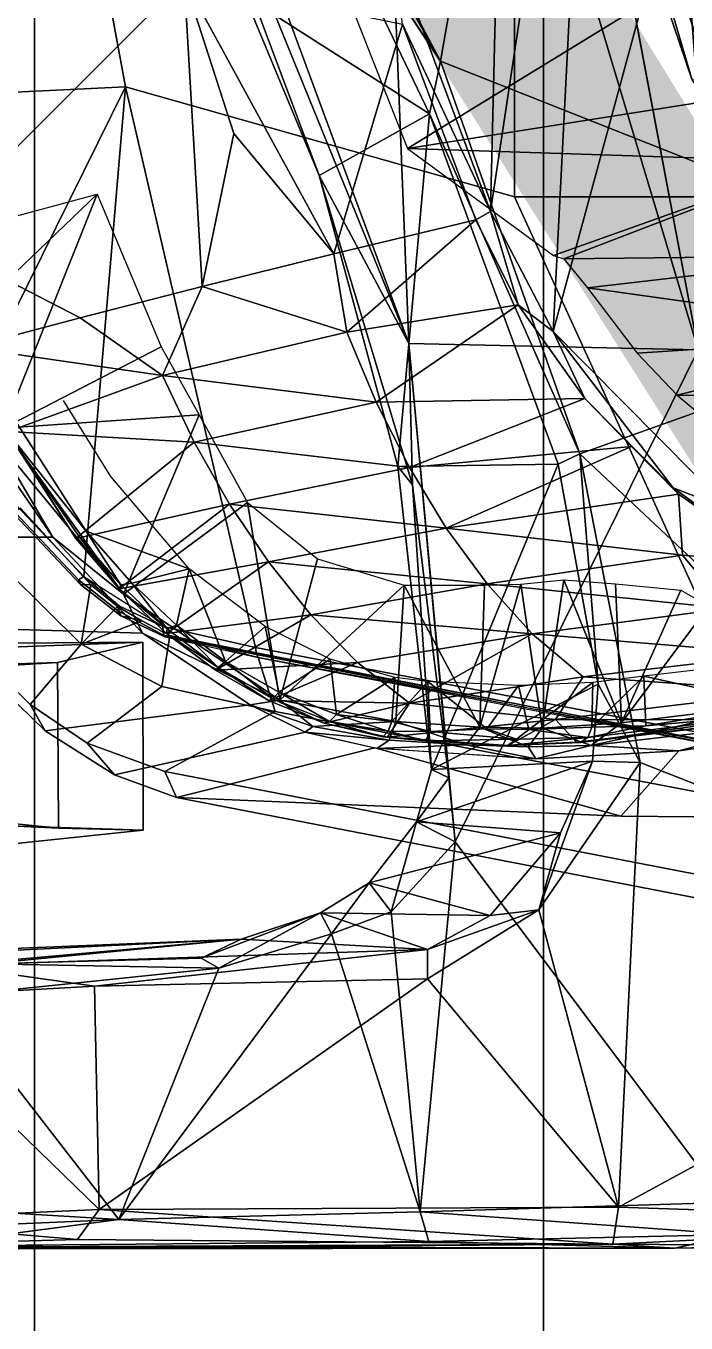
# Model space of a CAD drawing. Header units: inches. Extents: x -15.6 to 12, y -13.7 to 13.7.
# Drawn here: x -4.477 to -3.643, y -4.533 to -2.893 of the extents above; entities that cross this region are included whole.
import ezdxf

# ---------------------------------------------------------------- set-up
doc = ezdxf.new("R2010")
doc.units = ezdxf.units.IN
doc.header["$MEASUREMENT"] = 0
for name, color, linetype in [('SEAT-BASE', 5, 'Continuous'), ('SEAT-CHASSIS', 5, 'Continuous'), ('SEAT-FABRIC', 5, 'Continuous'), ('SEAT-FRAME', 5, 'Continuous'), ('SEAT-TYPE', 7, 'Continuous')]:
    doc.layers.add(name, color=color, linetype=linetype)
doc.styles.get("Standard").update_dxf_attribs({"font": 'arial.ttf'})

msp = doc.modelspace()

# ---------------------------------------------------------------- linework, layer by layer
at = {"layer": 'SEAT-BASE'}
for points in [[(-0.6744, -1.1905, 4.1832), (-4.0382, -11.6139, 3.1616), (-4.1668, -11.6385, 3.2423), (-0.719, -1.1512, 4.3018)], [(-0.9319, -1.4933, 5.6622), (-0.719, -1.1512, 4.3018), (-4.1668, -11.6385, 3.2423), (-3.3384, -9.5727, 3.9879)], [(-0.6744, -1.1905, 4.1832), (-0.5847, -1.2614, 4.119), (-3.9113, -11.6394, 3.1096), (-4.0382, -11.6139, 3.1616)], [(-0.4265, -1.3128, 4.119), (-3.7957, -11.6821, 3.0957), (-3.9113, -11.6394, 3.1096), (-0.5847, -1.2614, 4.119)], [(-0.2684, -1.3642, 4.119), (-3.6772, -11.7154, 3.1096), (-3.7957, -11.6821, 3.0957), (-0.4265, -1.3128, 4.119)], [(-0.2684, -1.3642, 4.119), (-0.1542, -1.3595, 4.1832), (-3.5595, -11.7694, 3.1616), (-3.6772, -11.7154, 3.1096)], [(-1.2495, -1.6518, 6.5161), (-4.324, -12.2313, 4.2077), (-4.3746, -12.7122, 4.1389), (-1.0437, -1.701, 6.6264)], [(-1.2495, -1.6518, 6.5161), (-1.3248, -1.7804, 6.4477), (-3.8678, -10.5115, 4.5256), (-4.324, -12.2313, 4.2077)], [(-0.8432, -1.8393, 6.6746), (-1.0437, -1.701, 6.6264), (-4.3746, -12.7122, 4.1389), (-4.2654, -12.7109, 4.1776)], [(-3.6648, -9.5971, 4.6557), (-1.3855, -1.7651, 6.3529), (-1.3697, -1.7747, 6.3972), (-3.6981, -9.7963, 4.6397)], [(-3.47, -8.8482, 4.7721), (-3.6648, -9.5971, 4.6557), (-1.3855, -1.7651, 6.3529), (-1.3883, -1.7602, 6.3093)], [(-1.3697, -1.7747, 6.3972), (-3.6981, -9.7963, 4.6397), (-3.8678, -10.5115, 4.5256), (-1.3248, -1.7804, 6.4477)], [(-0.7398, -1.9027, 6.6862), (-0.8432, -1.8393, 6.6746), (-4.2654, -12.7109, 4.1776), (-4.1487, -12.7665, 4.1833)], [(-4.1476, -12.7669, 4.1833), (-0.5199, -1.9742, 6.6862), (-0.7398, -1.9027, 6.6862), (-4.1487, -12.7665, 4.1833)], [(-4.1476, -12.7669, 4.1833), (-4.0205, -12.7905, 4.1776), (-0.399, -1.9836, 6.6746), (-0.5199, -1.9742, 6.6862)], [(-4.0205, -12.7905, 4.1776), (-3.9329, -12.8557, 4.1389), (-0.1555, -1.9896, 6.6264), (-0.399, -1.9836, 6.6746)], [(-0.1555, -1.9896, 6.6264), (-3.9329, -12.8557, 4.1389), (-3.6912, -12.4369, 4.2077), (0.04, -2.0708, 6.5161)], [(-3.6912, -12.4369, 4.2077), (-3.0494, -10.7774, 4.5256), (0.0253, -2.2191, 6.4477), (0.04, -2.0708, 6.5161)]]:
    msp.add_3dface(points, dxfattribs=at)
at = {"layer": 'SEAT-CHASSIS'}
for points in [[(-4.3868, -3.1058, 13.2174), (-4.3868, -3.1058, 13.2174), (-4.5638, -3.2753, 13.275), (-4.4886, -3.133, 13.2411)], [(-4.505, -3.4015, 13.2835), (-4.505, -3.4015, 13.2835), (-4.5638, -3.2753, 13.275), (-4.3868, -3.1058, 13.2174)], [(-4.3868, -3.1058, 13.2174), (-4.3868, -3.1058, 13.2174), (-4.3062, -3.2987, 13.23), (-4.505, -3.4015, 13.2835)], [(-4.3062, -3.2987, 13.23), (-4.3062, -3.2987, 13.23), (-4.2579, -3.3845, 13.2366), (-4.505, -3.4015, 13.2835)], [(-4.4428, -3.5392, 13.3057), (-4.6715, -3.5394, 13.7697), (-4.7675, -3.3589, 13.7502), (-4.5278, -3.4162, 13.3059)], [(-4.3537, -3.6113, 13.2921), (-4.3537, -3.6113, 13.2921), (-4.505, -3.4015, 13.2835), (-4.2579, -3.3845, 13.2366)], [(-4.2579, -3.3845, 13.2366), (-4.2579, -3.3845, 13.2366), (-4.1967, -3.4955, 13.2422), (-4.3537, -3.6113, 13.2921)], [(-4.505, -3.4015, 13.2835), (-4.505, -3.4015, 13.2835), (-4.3537, -3.6113, 13.2921), (-4.5178, -3.4119, 13.2917)], [(-4.5278, -3.4162, 13.3059), (-4.5278, -3.4162, 13.3059), (-4.5178, -3.4119, 13.2917), (-4.4428, -3.5392, 13.3057)], [(-4.4428, -3.5392, 13.3057), (-4.4428, -3.5392, 13.3057), (-4.5178, -3.4119, 13.2917), (-4.3537, -3.6113, 13.2921)], [(-4.4837, -3.5027, 13.9377), (-4.5436, -3.5399, 13.9738), (-4.4072, -3.6745, 14.0016), (-4.3947, -3.5994, 13.9614)], [(-4.3537, -3.6113, 13.2921), (-4.3537, -3.6113, 13.2921), (-4.1967, -3.4955, 13.2422), (-4.1559, -3.7454, 13.2563)], [(-4.1559, -3.7454, 13.2563), (-4.1559, -3.7454, 13.2563), (-4.1967, -3.4955, 13.2422), (-4.1083, -3.5666, 13.2268)], [(-4.4428, -3.5392, 13.3057), (-4.3297, -3.6606, 13.303), (-4.5876, -3.6531, 13.7873), (-4.6715, -3.5394, 13.7697)], [(-4.4716, -3.7507, 13.9307), (-4.4072, -3.6745, 14.0016), (-4.5436, -3.5399, 13.9738), (-4.5919, -3.6325, 13.9054)], [(-4.4428, -3.5392, 13.3057), (-4.4428, -3.5392, 13.3057), (-4.3537, -3.6113, 13.2921), (-4.3297, -3.6606, 13.303)], [(-4.1559, -3.7454, 13.2563), (-4.1559, -3.7454, 13.2563), (-4.1083, -3.5666, 13.2268), (-3.999, -3.5998, 13.18)], [(-4.3947, -3.5994, 13.9614), (-4.3947, -3.5994, 13.9614), (-4.4072, -3.6745, 14.0016), (-4.3614, -3.6269, 13.973)], [(-4.1559, -3.7454, 13.2563), (-4.1559, -3.7454, 13.2563), (-3.999, -3.5998, 13.18), (-4.0095, -3.7725, 13.1889)], [(-3.999, -3.5998, 13.18), (-3.999, -3.5998, 13.18), (-3.903, -3.7796, 13.1147), (-4.0095, -3.7725, 13.1889)], [(-3.999, -3.5998, 13.18), (-3.999, -3.5998, 13.18), (-3.8971, -3.5999, 13.1093), (-3.903, -3.7796, 13.1147)], [(-3.903, -3.7796, 13.1147), (-3.903, -3.7796, 13.1147), (-3.8513, -3.5988, 13.0613), (-3.8244, -3.7807, 13.0397)], [(-3.8971, -3.5999, 13.1093), (-3.8971, -3.5999, 13.1093), (-3.8513, -3.5988, 13.0613), (-3.903, -3.7796, 13.1147)], [(-3.8244, -3.7807, 13.0397), (-3.8244, -3.7807, 13.0397), (-3.8513, -3.5988, 13.0613), (-3.7969, -3.5931, 13.0067)], [(-3.8244, -3.7807, 13.0397), (-3.8244, -3.7807, 13.0397), (-3.7969, -3.5931, 13.0067), (-3.7241, -3.774, 12.9019)], [(-3.7318, -3.5984, 12.9115), (-3.7318, -3.5984, 12.9115), (-3.7241, -3.774, 12.9019), (-3.7969, -3.5931, 13.0067)], [(-3.649, -3.6063, 12.7715), (-3.649, -3.6063, 12.7715), (-3.7241, -3.774, 12.9019), (-3.7318, -3.5984, 12.9115)], [(-3.6136, -3.6265, 12.7142), (-3.6136, -3.6265, 12.7142), (-3.7241, -3.774, 12.9019), (-3.649, -3.6063, 12.7715)], [(-4.3537, -3.6113, 13.2921), (-4.3537, -3.6113, 13.2921), (-4.1559, -3.7454, 13.2563), (-4.3297, -3.6606, 13.303)], [(-4.4525, -3.7843, 13.8168), (-4.4716, -3.7507, 13.9307), (-4.5919, -3.6325, 13.9054), (-4.5876, -3.6531, 13.7873)], [(-4.4072, -3.6745, 14.0016), (-4.4072, -3.6745, 14.0016), (-4.3304, -3.6451, 13.9778), (-4.3614, -3.6269, 13.973)], [(-3.6238, -3.7618, 12.7389), (-3.6238, -3.7618, 12.7389), (-3.7241, -3.774, 12.9019), (-3.6136, -3.6265, 12.7142)], [(-4.1934, -3.7514, 13.2775), (-4.4525, -3.7843, 13.8168), (-4.5876, -3.6531, 13.7873), (-4.3297, -3.6606, 13.303)], [(-4.3304, -3.6451, 13.9778), (-4.4072, -3.6745, 14.0016), (-4.305, -3.7283, 14.0231), (-4.2949, -3.6635, 13.9882)], [(-4.1559, -3.7454, 13.2563), (-4.1559, -3.7454, 13.2563), (-4.1934, -3.7514, 13.2775), (-4.3297, -3.6606, 13.303)], [(-4.305, -3.7283, 14.0231), (-4.162, -3.7599, 14.0537), (-4.1833, -3.6913, 14.0311), (-4.2949, -3.6635, 13.9882)], [(-4.4716, -3.7507, 13.9307), (-4.3994, -3.7998, 13.9459), (-4.305, -3.7283, 14.0231), (-4.4072, -3.6745, 14.0016)], [(-4.162, -3.7599, 14.0537), (-3.5237, -3.8815, 14.1778), (-3.5177, -3.8161, 14.1467), (-4.1833, -3.6913, 14.0311)], [(-4.3012, -3.8355, 13.9712), (-4.162, -3.7599, 14.0537), (-4.305, -3.7283, 14.0231), (-4.3994, -3.7998, 13.9459)], [(-4.4525, -3.7843, 13.8168), (-4.3648, -3.8396, 13.8377), (-4.3994, -3.7998, 13.9459), (-4.4716, -3.7507, 13.9307)], [(-4.1934, -3.7514, 13.2775), (-4.1238, -3.786, 13.2692), (-4.3648, -3.8396, 13.8377), (-4.4525, -3.7843, 13.8168)], [(-4.1559, -3.7454, 13.2563), (-4.1559, -3.7454, 13.2563), (-4.1141, -3.7787, 13.2488), (-4.1934, -3.7514, 13.2775)], [(-4.1141, -3.7787, 13.2488), (-4.1141, -3.7787, 13.2488), (-4.1238, -3.786, 13.2692), (-4.1934, -3.7514, 13.2775)], [(-4.0095, -3.7725, 13.1889), (-4.0095, -3.7725, 13.1889), (-4.1141, -3.7787, 13.2488), (-4.1559, -3.7454, 13.2563)], [(-3.5207, -3.775, 12.5878), (-3.5207, -3.775, 12.5878), (-3.7624, -3.8027, 12.9772), (-3.5236, -3.7496, 12.5758)], [(-3.5236, -3.7496, 12.5758), (-3.5236, -3.7496, 12.5758), (-3.7624, -3.8027, 12.9772), (-3.7241, -3.774, 12.9019)], [(-4.162, -3.7599, 14.0537), (-4.3012, -3.8355, 13.9712), (-3.5173, -3.9872, 14.1256), (-3.5237, -3.8815, 14.1778)], [(-4.036, -3.8058, 13.2364), (-4.2866, -3.8685, 13.8599), (-4.3648, -3.8396, 13.8377), (-4.1238, -3.786, 13.2692)], [(-4.0178, -3.7958, 13.2037), (-4.0178, -3.7958, 13.2037), (-4.1238, -3.786, 13.2692), (-4.1141, -3.7787, 13.2488)], [(-4.0178, -3.7958, 13.2037), (-4.0178, -3.7958, 13.2037), (-4.0334, -3.8064, 13.2355), (-4.1238, -3.786, 13.2692)], [(-4.0095, -3.7725, 13.1889), (-4.0095, -3.7725, 13.1889), (-4.0178, -3.7958, 13.2037), (-4.1141, -3.7787, 13.2488)], [(-4.0178, -3.7958, 13.2037), (-4.0178, -3.7958, 13.2037), (-4.0095, -3.7725, 13.1889), (-3.9205, -3.802, 13.1388)], [(-3.903, -3.7796, 13.1147), (-3.903, -3.7796, 13.1147), (-3.9205, -3.802, 13.1388), (-4.0095, -3.7725, 13.1889)], [(-3.8423, -3.8043, 13.0699), (-3.8423, -3.8043, 13.0699), (-3.9205, -3.802, 13.1388), (-3.903, -3.7796, 13.1147)], [(-3.8423, -3.8043, 13.0699), (-3.8423, -3.8043, 13.0699), (-3.903, -3.7796, 13.1147), (-3.8244, -3.7807, 13.0397)], [(-3.8423, -3.8043, 13.0699), (-3.8423, -3.8043, 13.0699), (-3.8244, -3.7807, 13.0397), (-3.7624, -3.8027, 12.9772)], [(-3.7241, -3.774, 12.9019), (-3.7241, -3.774, 12.9019), (-3.7624, -3.8027, 12.9772), (-3.8244, -3.7807, 13.0397)], [(-3.7624, -3.8027, 12.9772), (-3.7624, -3.8027, 12.9772), (-3.5207, -3.775, 12.5878), (-3.6517, -3.8094, 12.851)], [(-3.6517, -3.8094, 12.851), (-3.4872, -3.7863, 12.575), (-3.1179, -3.8973, 12.8678), (-3.7251, -3.8919, 13.4034)], [(-3.6517, -3.8094, 12.851), (-3.6517, -3.8094, 12.851), (-3.5207, -3.775, 12.5878), (-3.4872, -3.7863, 12.575)], [(-4.2866, -3.8685, 13.8599), (-4.3012, -3.8355, 13.9712), (-4.3994, -3.7998, 13.9459), (-4.3648, -3.8396, 13.8377)], [(-4.0334, -3.8064, 13.2355), (-4.0334, -3.8064, 13.2355), (-4.0178, -3.7958, 13.2037), (-3.9205, -3.802, 13.1388)], [(-3.8323, -3.8196, 13.0941), (-3.8323, -3.8196, 13.0941), (-4.0334, -3.8064, 13.2355), (-3.9205, -3.802, 13.1388)], [(-3.8423, -3.8043, 13.0699), (-3.8423, -3.8043, 13.0699), (-3.8323, -3.8196, 13.0941), (-3.9205, -3.802, 13.1388)], [(-3.7624, -3.8027, 12.9772), (-3.7624, -3.8027, 12.9772), (-3.8323, -3.8196, 13.0941), (-3.8423, -3.8043, 13.0699)], [(-3.7624, -3.8027, 12.9772), (-3.7624, -3.8027, 12.9772), (-3.6517, -3.8094, 12.851), (-3.8323, -3.8196, 13.0941)], [(-3.7251, -3.8919, 13.4034), (-4.2866, -3.8685, 13.8599), (-4.036, -3.8058, 13.2364), (-3.7251, -3.8919, 13.4034)], [(-3.8323, -3.8196, 13.0941), (-3.6517, -3.8094, 12.851), (-3.7251, -3.8919, 13.4034), (-4.036, -3.8058, 13.2364)], [(-4.2866, -3.8685, 13.8599), (-3.4864, -4.023, 14.017), (-3.5173, -3.9872, 14.1256), (-4.3012, -3.8355, 13.9712)], [(-3.1179, -3.8973, 12.8678), (-3.4864, -4.023, 14.017), (-4.2866, -3.8685, 13.8599), (-3.7251, -3.8919, 13.4034)]]:
    msp.add_3dface(points, dxfattribs=at)
at = {"layer": 'SEAT-FABRIC'}
for points in [[(-3.8227, -8.3532, 18.4832), (-3.0372, -8.7005, 18.602), (-3.0372, 8.7005, 18.602), (-3.8227, 8.3532, 18.4832)], [(-3.8227, -8.3532, 18.4832), (-3.8227, 8.3532, 18.4832), (-4.4663, 7.8949, 18.3444), (-4.4663, -7.8949, 18.3444)], [(-4.9682, -7.359, 18.1991), (-4.4663, -7.8949, 18.3444), (-4.4663, 7.8949, 18.3444), (-4.9682, 7.359, 18.1991)]]:
    msp.add_3dface(points, dxfattribs=at)
at = {"layer": 'SEAT-FRAME'}
for points in [[(-3.2103, -3.2319, 15.3376), (-3.7097, -1.5495, 15.3195), (-3.57, -1.4591, 15.3928)], [(-3.9531, -2.9376, 15.1901), (-4.5647, -1.7821, 15.1273), (-3.7097, -1.5495, 15.3195)], [(-3.9531, -2.9376, 15.1901), (-3.7097, -1.5495, 15.3195), (-3.2103, -3.2319, 15.3376)], [(-3.8555, -1.7172, 12.0837), (-3.8895, -3.1276, 12.0939), (-4.0128, -2.7962, 12.1312)], [(-3.8555, -1.7172, 12.0837), (-3.7582, -2.2552, 12.0569), (-3.8895, -3.1276, 12.0939)], [(-4.6306, -1.7341, 15.1609), (-4.5647, -1.7821, 15.1273), (-3.9531, -2.9376, 15.1901)], [(-3.9531, -2.9376, 15.1901), (-4.1198, -2.6853, 15.2106), (-4.6306, -1.7341, 15.1609)], [(-3.9153, -1.7749, 16.2499), (-4.0484, -1.8957, 16.2873), (-3.627, -3.3024, 16.3436)], [(-3.5039, -1.8597, 16.0549), (-3.6985, -1.9327, 16.1985), (-3.1749, -3.1109, 16.1721)], [(-4.3511, -2.3253, 16.3387), (-3.9931, -3.2946, 16.3526), (-4.0484, -1.8957, 16.2873)], [(-3.627, -3.3024, 16.3436), (-4.0484, -1.8957, 16.2873), (-3.9931, -3.2946, 16.3526)], [(-3.6985, -1.9327, 16.1985), (-3.4164, -3.2893, 16.3102), (-3.257, -3.2488, 16.2494)], [(-3.6985, -1.9327, 16.1985), (-3.257, -3.2488, 16.2494), (-3.1749, -3.1109, 16.1721)], [(-4.3511, -2.9702, 14.048), (-3.8592, -3.109, 14.1496), (-3.8597, -2.073, 14.1875), (-4.4823, -2.2622, 14.0427)], [(-3.0752, -3.109, 14.2986), (-3.0758, -2.073, 14.338), (-3.8597, -2.073, 14.1875), (-3.8592, -3.109, 14.1496)], [(-4.8225, -2.7099, 13.9347), (-4.7349, -2.9886, 13.9491), (-4.3511, -2.9702, 14.048), (-4.4823, -2.2622, 14.0427)], [(-3.7582, -2.2552, 12.0569), (-3.8103, -3.2795, 12.0704), (-3.8895, -3.1276, 12.0939)], [(-3.6502, -2.6892, 12.0246), (-3.8103, -3.2795, 12.0704), (-3.7582, -2.2552, 12.0569)], [(-4.1062, -3.0822, 16.3151), (-3.9931, -3.2946, 16.3526), (-4.4121, -2.2643, 16.3132)], [(-4.3511, -2.3253, 16.3387), (-4.4121, -2.2643, 16.3132), (-3.9931, -3.2946, 16.3526)], [(-4.1062, -3.0822, 16.3151), (-4.4121, -2.2643, 16.3132), (-4.2005, -2.8546, 16.3108)], [(-3.7835, -2.4557, 12.5866), (-3.6078, -2.9254, 12.5669), (-3.7784, -2.3267, 12.6127)], [(-3.7784, -2.3267, 12.6127), (-3.6078, -2.9254, 12.5669), (-3.5306, -3.0564, 12.5479)], [(-3.7835, -2.4557, 12.5866), (-3.6348, -2.9614, 12.5079), (-3.585, -3.0371, 12.5326)], [(-3.6348, -2.9614, 12.5079), (-3.7835, -2.4557, 12.5866), (-3.7366, -2.6607, 12.5283)], [(-3.7835, -2.4557, 12.5866), (-3.585, -3.0371, 12.5326), (-3.6078, -2.9254, 12.5669)], [(-3.4879, -2.5244, 11.9854), (-3.3566, -2.923, 11.9581), (-3.7366, -2.6607, 12.5283)], [(-3.6348, -2.9614, 12.5079), (-3.7366, -2.6607, 12.5283), (-3.3566, -2.923, 11.9581)], [(-4.5699, -2.6734, 12.8733), (-4.2768, -2.8345, 12.4913), (-4.604, -3.1614, 13.2246), (-4.683, -2.9327, 13.2131)], [(-4.1198, -2.6853, 15.2106), (-3.9668, -3.0042, 15.2281), (-4.2005, -2.8546, 16.3108)], [(-3.9531, -2.9376, 15.1901), (-3.9668, -3.0042, 15.2281), (-4.1198, -2.6853, 15.2106)], [(-3.6502, -2.6892, 12.0246), (-3.587, -3.5049, 12.0069), (-3.8103, -3.2795, 12.0704)], [(-3.6502, -2.6892, 12.0246), (-3.5158, -3.0446, 11.9873), (-3.587, -3.5049, 12.0069)], [(-3.6382, -2.6901, 12.0248), (-3.6382, -2.6901, 12.0248), (-3.5158, -3.0446, 11.9873), (-3.6502, -2.6892, 12.0246)], [(-4.0925, -2.7994, 12.9504), (-4.0925, -2.7994, 12.9504), (-3.9947, -3.048, 12.9319), (-3.5859, -2.7973, 12.0337)], [(-3.8895, -3.1276, 12.0939), (-3.8895, -3.1276, 12.0939), (-4.0011, -2.8908, 12.1359), (-4.0131, -2.7951, 12.1313)], [(-3.9947, -3.048, 12.9319), (-3.9947, -3.048, 12.9319), (-3.5188, -2.9728, 12.0146), (-3.5859, -2.7973, 12.0337)], [(-4.604, -3.1614, 13.2246), (-4.2768, -2.8345, 12.4913), (-4.2543, -3.2225, 12.6572), (-4.4084, -3.2619, 12.9418)], [(-4.0011, -2.8908, 12.1359), (-4.0011, -2.8908, 12.1359), (-4.0878, -3.181, 12.3792), (-4.2768, -2.8345, 12.4913)], [(-4.2141, -3.0289, 12.4872), (-4.2141, -3.0289, 12.4872), (-4.2543, -3.2225, 12.6572), (-4.2768, -2.8345, 12.4913)], [(-4.2768, -2.8345, 12.4913), (-4.2768, -2.8345, 12.4913), (-4.0878, -3.181, 12.3792), (-4.2141, -3.0289, 12.4872)], [(-3.9668, -3.0042, 15.2281), (-4.1062, -3.0822, 16.3151), (-4.2005, -2.8546, 16.3108)], [(-4.0878, -3.181, 12.3792), (-4.0878, -3.181, 12.3792), (-4.0011, -2.8908, 12.1359), (-3.9084, -3.1382, 12.1086)], [(-4.0011, -2.8908, 12.1359), (-4.0011, -2.8908, 12.1359), (-3.8895, -3.1276, 12.0939), (-3.9084, -3.1382, 12.1086)], [(-3.9668, -3.0042, 15.2281), (-3.9531, -2.9376, 15.1901), (-3.7766, -3.4341, 15.2101)], [(-3.9531, -2.9376, 15.1901), (-3.2103, -3.2319, 15.3376), (-3.7766, -3.4341, 15.2101)], [(-4.6196, -3.2844, 13.9673), (-4.5616, -3.3956, 13.9771), (-4.3511, -2.9702, 14.048), (-4.7349, -2.9886, 13.9491)], [(-4.5616, -3.3956, 13.9771), (-4.4904, -3.4975, 13.9899), (-4.4039, -3.5891, 14.0064), (-4.3511, -2.9702, 14.048)], [(-4.4039, -3.5891, 14.0064), (-4.304, -3.6524, 14.0266), (-4.1867, -3.6787, 14.0518), (-4.3511, -2.9702, 14.048)], [(-3.5424, -3.8021, 14.178), (-3.8592, -3.109, 14.1496), (-4.3511, -2.9702, 14.048), (-4.1867, -3.6787, 14.0518)], [(-3.5188, -2.9728, 12.0146), (-3.5188, -2.9728, 12.0146), (-3.9947, -3.048, 12.9319), (-3.4778, -3.0649, 12.0035)], [(-4.1062, -3.0822, 16.3151), (-3.9668, -3.0042, 15.2281), (-4.007, -3.4499, 16.3069)], [(-3.9668, -3.0042, 15.2281), (-3.8043, -3.447, 15.235), (-4.007, -3.4499, 16.3069)], [(-3.7766, -3.4341, 15.2101), (-3.8043, -3.447, 15.235), (-3.9668, -3.0042, 15.2281)], [(-4.0878, -3.181, 12.3792), (-4.0878, -3.181, 12.3792), (-4.2543, -3.2225, 12.6572), (-4.2141, -3.0289, 12.4872)], [(-3.9947, -3.048, 12.9319), (-3.9947, -3.048, 12.9319), (-3.8101, -3.1831, 12.715), (-3.4778, -3.0649, 12.0035)], [(-3.8101, -3.1831, 12.715), (-3.8101, -3.1831, 12.715), (-3.7969, -3.1873, 12.6944), (-3.4778, -3.0649, 12.0035)], [(-3.7969, -3.1873, 12.6944), (-3.7969, -3.1873, 12.6944), (-3.4145, -3.1831, 11.9859), (-3.4778, -3.0649, 12.0035)], [(-3.9931, -3.2946, 16.3526), (-4.1062, -3.0822, 16.3151), (-3.9884, -3.4732, 16.3348)], [(-4.1062, -3.0822, 16.3151), (-4.007, -3.4499, 16.3069), (-3.9884, -3.4732, 16.3348)], [(-3.5424, -3.8021, 14.178), (-2.8748, -3.8995, 14.2913), (-3.0752, -3.109, 14.2986), (-3.8592, -3.109, 14.1496)], [(-3.8895, -3.1276, 12.0939), (-3.8895, -3.1276, 12.0939), (-3.8547, -3.2456, 12.0936), (-3.9084, -3.1382, 12.1086)], [(-3.8547, -3.2456, 12.0936), (-3.8547, -3.2456, 12.0936), (-3.8895, -3.1276, 12.0939), (-3.8103, -3.2795, 12.0704)], [(-3.9084, -3.1382, 12.1086), (-3.9084, -3.1382, 12.1086), (-4.0713, -3.2802, 12.4171), (-4.0878, -3.181, 12.3792)], [(-3.8547, -3.2456, 12.0936), (-3.8547, -3.2456, 12.0936), (-4.0713, -3.2802, 12.4171), (-3.9084, -3.1382, 12.1086)], [(-4.604, -3.1614, 13.2246), (-4.604, -3.1614, 13.2246), (-4.4084, -3.2619, 12.9418), (-4.55, -3.2994, 13.2326)], [(-4.0713, -3.2802, 12.4171), (-4.0713, -3.2802, 12.4171), (-4.2543, -3.2225, 12.6572), (-4.0878, -3.181, 12.3792)], [(-3.7969, -3.1873, 12.6944), (-3.7969, -3.1873, 12.6944), (-3.7671, -3.2243, 12.6774), (-3.4145, -3.1831, 11.9859)], [(-3.4145, -3.1831, 11.9859), (-3.4145, -3.1831, 11.9859), (-3.7671, -3.2243, 12.6774), (-3.3459, -3.283, 11.9666)], [(-4.3044, -3.3349, 12.8237), (-4.3044, -3.3349, 12.8237), (-4.4084, -3.2619, 12.9418), (-4.2543, -3.2225, 12.6572)], [(-4.3044, -3.3349, 12.8237), (-4.3044, -3.3349, 12.8237), (-4.2543, -3.2225, 12.6572), (-4.0713, -3.2802, 12.4171)], [(-3.7044, -3.3067, 12.6714), (-3.7044, -3.3067, 12.6714), (-3.3459, -3.283, 11.9666), (-3.7671, -3.2243, 12.6774)], [(-4.0713, -3.2802, 12.4171), (-4.0713, -3.2802, 12.4171), (-3.8547, -3.2456, 12.0936), (-4.0343, -3.3688, 12.435)], [(-3.7706, -3.3641, 12.0705), (-3.7706, -3.3641, 12.0705), (-4.0343, -3.3688, 12.435), (-3.8547, -3.2456, 12.0936)], [(-3.8103, -3.2795, 12.0704), (-3.8103, -3.2795, 12.0704), (-3.7706, -3.3641, 12.0705), (-3.8547, -3.2456, 12.0936)], [(-3.7766, -3.4341, 15.2101), (-3.2103, -3.2319, 15.3376), (-3.1161, -4.054, 15.3357)], [(-4.4084, -3.2619, 12.9418), (-4.4084, -3.2619, 12.9418), (-4.3044, -3.3349, 12.8237), (-4.55, -3.2994, 13.2326)], [(-3.587, -3.5049, 12.0069), (-3.587, -3.5049, 12.0069), (-3.6586, -3.4771, 12.0358), (-3.8103, -3.2795, 12.0704)], [(-3.7706, -3.3641, 12.0705), (-3.7706, -3.3641, 12.0705), (-3.8103, -3.2795, 12.0704), (-3.6586, -3.4771, 12.0358)], [(-4.3044, -3.3349, 12.8237), (-4.3044, -3.3349, 12.8237), (-4.0713, -3.2802, 12.4171), (-4.0343, -3.3688, 12.435)], [(-3.627, -3.3024, 16.3436), (-3.9931, -3.2946, 16.3526), (-3.9345, -3.9246, 16.3583)], [(-3.9884, -3.4732, 16.3348), (-3.9424, -3.8435, 16.3477), (-3.9931, -3.2946, 16.3526)], [(-3.9424, -3.8435, 16.3477), (-3.9345, -3.9246, 16.3583), (-3.9931, -3.2946, 16.3526)], [(-3.3459, -3.283, 11.9666), (-3.3459, -3.283, 11.9666), (-3.7044, -3.3067, 12.6714), (-3.6537, -3.3597, 12.6678)], [(-3.6537, -3.3597, 12.6678), (-3.6537, -3.3597, 12.6678), (-3.2726, -3.3638, 11.9454), (-3.3459, -3.283, 11.9666)], [(-4.4996, -3.4059, 13.2403), (-4.4996, -3.4059, 13.2403), (-4.55, -3.2994, 13.2326), (-4.3044, -3.3349, 12.8237)], [(-3.627, -3.3024, 16.3436), (-3.9345, -3.9246, 16.3583), (-3.5926, -4.3802, 16.3559)], [(-4.4996, -3.4059, 13.2403), (-4.4996, -3.4059, 13.2403), (-4.3044, -3.3349, 12.8237), (-4.2642, -3.4192, 12.8395)], [(-4.0343, -3.3688, 12.435), (-4.0343, -3.3688, 12.435), (-4.2642, -3.4192, 12.8395), (-4.3044, -3.3349, 12.8237)], [(-3.2726, -3.3638, 11.9454), (-3.2726, -3.3638, 11.9454), (-3.6537, -3.3597, 12.6678), (-3.5947, -3.4092, 12.6671)], [(-4.2642, -3.4192, 12.8395), (-4.2642, -3.4192, 12.8395), (-4.0343, -3.3688, 12.435), (-3.9923, -3.4513, 12.4565)], [(-4.0343, -3.3688, 12.435), (-4.0343, -3.3688, 12.435), (-3.7706, -3.3641, 12.0705), (-3.9923, -3.4513, 12.4565)], [(-3.7113, -3.4245, 12.0547), (-3.7113, -3.4245, 12.0547), (-3.9923, -3.4513, 12.4565), (-3.7706, -3.3641, 12.0705)], [(-3.7706, -3.3641, 12.0705), (-3.7706, -3.3641, 12.0705), (-3.6586, -3.4771, 12.0358), (-3.652, -3.4849, 12.0389)], [(-4.5003, -3.4067, 13.2562), (-4.5003, -3.4067, 13.2562), (-4.4006, -3.5317, 13.276), (-4.4914, -3.3907, 13.2676)], [(-4.414, -3.5408, 13.2558), (-4.414, -3.5408, 13.2558), (-4.5003, -3.4067, 13.2562), (-4.4996, -3.4059, 13.2403)], [(-4.4099, -3.5381, 13.2689), (-4.4099, -3.5381, 13.2689), (-4.5003, -3.4067, 13.2562), (-4.414, -3.5408, 13.2558)], [(-4.2642, -3.4192, 12.8395), (-4.2642, -3.4192, 12.8395), (-4.414, -3.5408, 13.2558), (-4.4996, -3.4059, 13.2403)], [(-4.2642, -3.4192, 12.8395), (-4.2642, -3.4192, 12.8395), (-4.2195, -3.4977, 12.8583), (-4.414, -3.5408, 13.2558)], [(-4.2642, -3.4192, 12.8395), (-4.2642, -3.4192, 12.8395), (-3.9923, -3.4513, 12.4565), (-4.2195, -3.4977, 12.8583)], [(-3.7113, -3.4245, 12.0547), (-3.7113, -3.4245, 12.0547), (-3.9457, -3.5279, 12.4816), (-3.9923, -3.4513, 12.4565)], [(-3.652, -3.4849, 12.0389), (-3.652, -3.4849, 12.0389), (-3.9457, -3.5279, 12.4816), (-3.7113, -3.4245, 12.0547)], [(-3.8043, -3.447, 15.235), (-3.7766, -3.4341, 15.2101), (-3.7536, -3.7253, 15.2377)], [(-3.7005, -3.8242, 15.2147), (-3.7766, -3.4341, 15.2101), (-3.1161, -4.054, 15.3357)], [(-3.7005, -3.8242, 15.2147), (-3.7536, -3.7253, 15.2377), (-3.7766, -3.4341, 15.2101)], [(-3.9457, -3.5279, 12.4816), (-3.9457, -3.5279, 12.4816), (-4.2195, -3.4977, 12.8583), (-3.9923, -3.4513, 12.4565)], [(-4.007, -3.4499, 16.3069), (-3.8043, -3.447, 15.235), (-3.9641, -3.8332, 16.3059)], [(-4.007, -3.4499, 16.3069), (-3.9641, -3.8332, 16.3059), (-3.9884, -3.4732, 16.3348)], [(-3.8043, -3.447, 15.235), (-3.7536, -3.7253, 15.2377), (-3.9641, -3.8332, 16.3059)], [(-3.9884, -3.4732, 16.3348), (-3.9641, -3.8332, 16.3059), (-3.9424, -3.8435, 16.3477)], [(-3.9457, -3.5279, 12.4816), (-3.9457, -3.5279, 12.4816), (-3.652, -3.4849, 12.0389), (-3.6468, -3.5622, 12.1304)], [(-3.5265, -3.5727, 11.9997), (-3.5265, -3.5727, 11.9997), (-3.6586, -3.4771, 12.0358), (-3.587, -3.5049, 12.0069)], [(-3.652, -3.4849, 12.0389), (-3.652, -3.4849, 12.0389), (-3.6586, -3.4771, 12.0358), (-3.5265, -3.5727, 11.9997)], [(-3.6468, -3.5622, 12.1304), (-3.6468, -3.5622, 12.1304), (-3.652, -3.4849, 12.0389), (-3.5265, -3.5727, 11.9997)], [(-4.4081, -3.5992, 13.9891), (-4.4106, -3.5931, 13.9983), (-4.4967, -3.5012, 13.982), (-4.4978, -3.5039, 13.9717)], [(-4.4837, -3.5027, 13.9377), (-4.3947, -3.5994, 13.9614), (-4.4081, -3.5992, 13.9891), (-4.4978, -3.5039, 13.9717)], [(-4.4967, -3.5012, 13.982), (-4.4106, -3.5931, 13.9983), (-4.4039, -3.5891, 14.0064), (-4.4904, -3.4975, 13.9899)], [(-4.3591, -3.6046, 13.2565), (-4.3591, -3.6046, 13.2565), (-4.414, -3.5408, 13.2558), (-4.2195, -3.4977, 12.8583)], [(-4.2195, -3.4977, 12.8583), (-4.2195, -3.4977, 12.8583), (-4.1705, -3.5706, 12.8801), (-4.3591, -3.6046, 13.2565)], [(-3.9457, -3.5279, 12.4816), (-3.9457, -3.5279, 12.4816), (-4.1705, -3.5706, 12.8801), (-4.2195, -3.4977, 12.8583)], [(-4.414, -3.5408, 13.2558), (-4.414, -3.5408, 13.2558), (-4.3591, -3.6046, 13.2565), (-4.4099, -3.5381, 13.2689)], [(-4.4099, -3.5381, 13.2689), (-4.4099, -3.5381, 13.2689), (-4.3591, -3.6046, 13.2565), (-4.3571, -3.5994, 13.2688)], [(-4.2705, -3.5792, 13.26), (-4.2705, -3.5792, 13.26), (-4.4006, -3.5317, 13.276), (-4.3429, -3.5974, 13.2756)], [(-4.4006, -3.5317, 13.276), (-4.4006, -3.5317, 13.276), (-4.3571, -3.5994, 13.2688), (-4.3429, -3.5974, 13.2756)], [(-3.8941, -3.5983, 12.5103), (-3.8941, -3.5983, 12.5103), (-4.1705, -3.5706, 12.8801), (-3.9457, -3.5279, 12.4816)], [(-3.8941, -3.5983, 12.5103), (-3.8941, -3.5983, 12.5103), (-3.9457, -3.5279, 12.4816), (-3.6468, -3.5622, 12.1304)], [(-4.3591, -3.6046, 13.2565), (-4.3591, -3.6046, 13.2565), (-4.1705, -3.5706, 12.8801), (-4.2991, -3.6612, 13.2513)], [(-4.1169, -3.6376, 12.9049), (-4.1169, -3.6376, 12.9049), (-4.2991, -3.6612, 13.2513), (-4.1705, -3.5706, 12.8801)], [(-3.8941, -3.5983, 12.5103), (-3.8941, -3.5983, 12.5103), (-4.1169, -3.6376, 12.9049), (-4.1705, -3.5706, 12.8801)], [(-3.8941, -3.5983, 12.5103), (-3.8941, -3.5983, 12.5103), (-3.6468, -3.5622, 12.1304), (-3.5911, -3.6295, 12.1685)], [(-3.5265, -3.5727, 11.9997), (-3.5265, -3.5727, 11.9997), (-3.5911, -3.6295, 12.1685), (-3.6468, -3.5622, 12.1304)], [(-4.4039, -3.5891, 14.0064), (-4.4106, -3.5931, 13.9983), (-4.3611, -3.6322, 14.0081), (-4.3585, -3.6266, 14.0143)], [(-4.2705, -3.5792, 13.26), (-4.2705, -3.5792, 13.26), (-4.3429, -3.5974, 13.2756), (-4.2867, -3.6505, 13.2707)], [(-4.2246, -3.6965, 13.2604), (-4.2246, -3.6965, 13.2604), (-4.2705, -3.5792, 13.26), (-4.2867, -3.6505, 13.2707)], [(-4.2705, -3.5792, 13.26), (-4.2705, -3.5792, 13.26), (-4.2246, -3.6965, 13.2604), (-4.1745, -3.6521, 13.2435)], [(-4.3611, -3.6322, 14.0081), (-4.4106, -3.5931, 13.9983), (-4.4081, -3.5992, 13.9891), (-4.3569, -3.6387, 13.9983)], [(-4.4081, -3.5992, 13.9891), (-4.3947, -3.5994, 13.9614), (-4.3614, -3.6269, 13.973), (-4.3569, -3.6387, 13.9983)], [(-4.2984, -3.6553, 13.2642), (-4.2984, -3.6553, 13.2642), (-4.3571, -3.5994, 13.2688), (-4.3591, -3.6046, 13.2565)], [(-4.3591, -3.6046, 13.2565), (-4.3591, -3.6046, 13.2565), (-4.2991, -3.6612, 13.2513), (-4.2984, -3.6553, 13.2642)], [(-4.3429, -3.5974, 13.2756), (-4.3429, -3.5974, 13.2756), (-4.3571, -3.5994, 13.2688), (-4.2984, -3.6553, 13.2642)], [(-4.2984, -3.6553, 13.2642), (-4.2984, -3.6553, 13.2642), (-4.2867, -3.6505, 13.2707), (-4.3429, -3.5974, 13.2756)], [(-4.1169, -3.6376, 12.9049), (-4.1169, -3.6376, 12.9049), (-3.8941, -3.5983, 12.5103), (-3.8369, -3.6616, 12.5433)], [(-3.5911, -3.6295, 12.1685), (-3.5911, -3.6295, 12.1685), (-3.8369, -3.6616, 12.5433), (-3.8941, -3.5983, 12.5103)], [(-4.3304, -3.6451, 13.9778), (-4.3304, -3.6451, 13.9778), (-4.3569, -3.6387, 13.9983), (-4.3614, -3.6269, 13.973)], [(-4.3611, -3.6322, 14.0081), (-4.3029, -3.6634, 14.0179), (-4.304, -3.6524, 14.0266), (-4.3585, -3.6266, 14.0143)], [(-4.3012, -3.6651, 14.0054), (-4.3029, -3.6634, 14.0179), (-4.3611, -3.6322, 14.0081), (-4.3569, -3.6387, 13.9983)], [(-4.3569, -3.6387, 13.9983), (-4.3304, -3.6451, 13.9778), (-4.2949, -3.6635, 13.9882), (-4.3012, -3.6651, 14.0054)], [(-4.2373, -3.7074, 13.241), (-4.2373, -3.7074, 13.241), (-4.2991, -3.6612, 13.2513), (-4.1169, -3.6376, 12.9049)], [(-4.2373, -3.7074, 13.241), (-4.2373, -3.7074, 13.241), (-4.1169, -3.6376, 12.9049), (-4.0579, -3.6979, 12.9332)], [(-4.0579, -3.6979, 12.9332), (-4.0579, -3.6979, 12.9332), (-4.1169, -3.6376, 12.9049), (-3.8369, -3.6616, 12.5433)], [(-3.5911, -3.6295, 12.1685), (-3.5911, -3.6295, 12.1685), (-3.5274, -3.6871, 12.2132), (-3.8369, -3.6616, 12.5433)], [(-4.304, -3.6524, 14.0266), (-4.3029, -3.6634, 14.0179), (-4.1854, -3.6869, 14.046), (-4.1867, -3.6787, 14.0518)], [(-4.234, -3.704, 13.2536), (-4.234, -3.704, 13.2536), (-4.2984, -3.6553, 13.2642), (-4.2991, -3.6612, 13.2513)], [(-4.2867, -3.6505, 13.2707), (-4.2867, -3.6505, 13.2707), (-4.2984, -3.6553, 13.2642), (-4.234, -3.704, 13.2536)], [(-4.234, -3.704, 13.2536), (-4.234, -3.704, 13.2536), (-4.2246, -3.6965, 13.2604), (-4.2867, -3.6505, 13.2707)], [(-4.1571, -3.7351, 13.2423), (-4.1571, -3.7351, 13.2423), (-4.1745, -3.6521, 13.2435), (-4.2246, -3.6965, 13.2604)], [(-4.0925, -3.6935, 13.2172), (-4.0925, -3.6935, 13.2172), (-4.1745, -3.6521, 13.2435), (-4.1571, -3.7351, 13.2423)], [(-4.3293, -3.6719, 15.7261), (-5.2824, -3.708, 15.6053), (-6.8564, -3.6866, 17.0946), (-5.4019, -3.6801, 16.8716)], [(-5.4019, -3.6801, 16.8716), (-5.308, -4.0125, 16.8851), (-4.3289, -3.9097, 15.7274), (-4.3293, -3.6719, 15.7261)], [(-5.2824, -3.708, 15.6053), (-4.3293, -3.6719, 15.7261), (-4.437, -3.6979, 15.4652), (-4.9812, -3.7156, 15.3978)], [(-4.4358, -3.9071, 15.4671), (-4.437, -3.6979, 15.4652), (-4.3293, -3.6719, 15.7261), (-4.3289, -3.9097, 15.7274)], [(-4.1854, -3.6869, 14.046), (-4.3029, -3.6634, 14.0179), (-4.3012, -3.6651, 14.0054), (-4.1833, -3.6913, 14.0311)], [(-4.2949, -3.6635, 13.9882), (-3.5177, -3.8161, 14.1467), (-3.5416, -3.8145, 14.1644), (-4.3012, -3.6651, 14.0054)], [(-4.2373, -3.7074, 13.241), (-4.2373, -3.7074, 13.241), (-4.234, -3.704, 13.2536), (-4.2991, -3.6612, 13.2513)], [(-3.9921, -3.7492, 12.9661), (-3.9921, -3.7492, 12.9661), (-4.0579, -3.6979, 12.9332), (-3.8369, -3.6616, 12.5433)], [(-3.8369, -3.6616, 12.5433), (-3.8369, -3.6616, 12.5433), (-3.7724, -3.7157, 12.5816), (-3.9921, -3.7492, 12.9661)], [(-3.5274, -3.6871, 12.2132), (-3.5274, -3.6871, 12.2132), (-3.7724, -3.7157, 12.5816), (-3.8369, -3.6616, 12.5433)], [(-4.1854, -3.6869, 14.046), (-3.5423, -3.8107, 14.1718), (-3.5424, -3.8021, 14.178), (-4.1867, -3.6787, 14.0518)], [(-3.5416, -3.8145, 14.1644), (-3.5423, -3.8107, 14.1718), (-4.1854, -3.6869, 14.046), (-4.1833, -3.6913, 14.0311)], [(-3.5121, -3.7346, 12.3462), (-3.5121, -3.7346, 12.3462), (-3.7724, -3.7157, 12.5816), (-3.5274, -3.6871, 12.2132)], [(-4.6486, -3.7109, 15.3575), (-4.9812, -3.7156, 15.3978), (-4.437, -3.6979, 15.4652)], [(-4.4358, -3.9071, 15.4671), (-4.6483, -3.8857, 15.3585), (-4.6486, -3.7109, 15.3575), (-4.437, -3.6979, 15.4652)], [(-4.2373, -3.7074, 13.241), (-4.2373, -3.7074, 13.241), (-4.0579, -3.6979, 12.9332), (-4.1703, -3.746, 13.2241)], [(-4.2373, -3.7074, 13.241), (-4.2373, -3.7074, 13.241), (-4.1703, -3.746, 13.2241), (-4.234, -3.704, 13.2536)], [(-4.2246, -3.6965, 13.2604), (-4.2246, -3.6965, 13.2604), (-4.234, -3.704, 13.2536), (-4.165, -3.7438, 13.2354)], [(-4.1703, -3.746, 13.2241), (-4.1703, -3.746, 13.2241), (-4.165, -3.7438, 13.2354), (-4.234, -3.704, 13.2536)], [(-4.165, -3.7438, 13.2354), (-4.165, -3.7438, 13.2354), (-4.1571, -3.7351, 13.2423), (-4.2246, -3.6965, 13.2604)], [(-3.9921, -3.7492, 12.9661), (-3.9921, -3.7492, 12.9661), (-4.1703, -3.746, 13.2241), (-4.0579, -3.6979, 12.9332)], [(-4.0925, -3.6935, 13.2172), (-4.0925, -3.6935, 13.2172), (-4.1571, -3.7351, 13.2423), (-4.0843, -3.7635, 13.2148)], [(-4.0925, -3.6935, 13.2172), (-4.0925, -3.6935, 13.2172), (-4.0843, -3.7635, 13.2148), (-4.0108, -3.7166, 13.1774)], [(-3.4859, -3.6906, 12.5029), (-3.4859, -3.6906, 12.5029), (-3.6958, -3.7152, 12.8342), (-3.5319, -3.7513, 12.5708)], [(-4.0108, -3.7166, 13.1774), (-4.0108, -3.7166, 13.1774), (-4.0843, -3.7635, 13.2148), (-4.0146, -3.7722, 13.1804)], [(-4.0108, -3.7166, 13.1774), (-4.0108, -3.7166, 13.1774), (-4.0146, -3.7722, 13.1804), (-3.9688, -3.7218, 13.1509)], [(-3.9688, -3.7218, 13.1509), (-3.9688, -3.7218, 13.1509), (-4.0146, -3.7722, 13.1804), (-3.9659, -3.785, 13.1486)], [(-3.8077, -3.7699, 12.8112), (-3.8077, -3.7699, 12.8112), (-3.9921, -3.7492, 12.9661), (-3.7724, -3.7157, 12.5816)], [(-3.9659, -3.785, 13.1486), (-3.9659, -3.785, 13.1486), (-3.8944, -3.7818, 13.0944), (-3.9688, -3.7218, 13.1509)], [(-3.8542, -3.7267, 13.0566), (-3.8542, -3.7267, 13.0566), (-3.9688, -3.7218, 13.1509), (-3.8944, -3.7818, 13.0944)], [(-3.5121, -3.7346, 12.3462), (-3.5121, -3.7346, 12.3462), (-3.8077, -3.7699, 12.8112), (-3.7724, -3.7157, 12.5816)], [(-3.7602, -3.7232, 12.9409), (-3.7602, -3.7232, 12.9409), (-3.7618, -3.7793, 12.944), (-3.6958, -3.7152, 12.8342)], [(-3.6933, -3.7778, 12.8279), (-3.6933, -3.7778, 12.8279), (-3.6958, -3.7152, 12.8342), (-3.7618, -3.7793, 12.944)], [(-3.5319, -3.7513, 12.5708), (-3.5319, -3.7513, 12.5708), (-3.6958, -3.7152, 12.8342), (-3.6933, -3.7778, 12.8279)], [(-4.165, -3.7438, 13.2354), (-4.165, -3.7438, 13.2354), (-4.0934, -3.7725, 13.2083), (-4.1571, -3.7351, 13.2423)], [(-4.0843, -3.7635, 13.2148), (-4.0843, -3.7635, 13.2148), (-4.1571, -3.7351, 13.2423), (-4.0934, -3.7725, 13.2083)], [(-3.7607, -3.8226, 15.2348), (-3.9641, -3.8332, 16.3059), (-3.7536, -3.7253, 15.2377)], [(-3.8944, -3.7818, 13.0944), (-3.8944, -3.7818, 13.0944), (-3.8412, -3.7826, 13.0433), (-3.8542, -3.7267, 13.0566)], [(-3.8542, -3.7267, 13.0566), (-3.8542, -3.7267, 13.0566), (-3.8412, -3.7826, 13.0433), (-3.7602, -3.7232, 12.9409)], [(-3.7602, -3.7232, 12.9409), (-3.7602, -3.7232, 12.9409), (-3.8412, -3.7826, 13.0433), (-3.7618, -3.7793, 12.944)], [(-3.8077, -3.7699, 12.8112), (-3.8077, -3.7699, 12.8112), (-3.5121, -3.7346, 12.3462), (-3.5373, -3.7701, 12.5454)], [(-3.7536, -3.7253, 15.2377), (-3.7005, -3.8242, 15.2147), (-3.7607, -3.8226, 15.2348)], [(-4.0998, -3.7744, 13.1984), (-4.0998, -3.7744, 13.1984), (-4.165, -3.7438, 13.2354), (-4.1703, -3.746, 13.2241)], [(-4.0998, -3.7744, 13.1984), (-4.0998, -3.7744, 13.1984), (-4.1703, -3.746, 13.2241), (-3.9921, -3.7492, 12.9661)], [(-4.0998, -3.7744, 13.1984), (-4.0998, -3.7744, 13.1984), (-4.0934, -3.7725, 13.2083), (-4.165, -3.7438, 13.2354)], [(-3.9921, -3.7492, 12.9661), (-3.9921, -3.7492, 12.9661), (-4.0199, -3.7921, 13.1529), (-4.0998, -3.7744, 13.1984)], [(-3.8077, -3.7699, 12.8112), (-3.8077, -3.7699, 12.8112), (-4.0199, -3.7921, 13.1529), (-3.9921, -3.7492, 12.9661)], [(-3.6933, -3.7778, 12.8279), (-3.6933, -3.7778, 12.8279), (-3.5192, -3.7623, 12.5446), (-3.5319, -3.7513, 12.5708)], [(-4.0934, -3.7725, 13.2083), (-4.0934, -3.7725, 13.2083), (-4.0189, -3.7847, 13.1785), (-4.0843, -3.7635, 13.2148)], [(-4.0843, -3.7635, 13.2148), (-4.0843, -3.7635, 13.2148), (-4.0189, -3.7847, 13.1785), (-4.0146, -3.7722, 13.1804)], [(-3.8077, -3.7699, 12.8112), (-3.8077, -3.7699, 12.8112), (-3.8678, -3.8026, 13.0442), (-4.0199, -3.7921, 13.1529)], [(-3.8077, -3.7699, 12.8112), (-3.8077, -3.7699, 12.8112), (-3.7809, -3.7983, 12.928), (-3.8678, -3.8026, 13.0442)], [(-3.8077, -3.7699, 12.8112), (-3.8077, -3.7699, 12.8112), (-3.5373, -3.7701, 12.5454), (-3.7809, -3.7983, 12.928)], [(-3.7763, -3.7988, 12.936), (-3.7763, -3.7988, 12.936), (-3.7809, -3.7983, 12.928), (-3.5373, -3.7701, 12.5454)], [(-3.5192, -3.7623, 12.5446), (-3.5192, -3.7623, 12.5446), (-3.7763, -3.7988, 12.936), (-3.5373, -3.7701, 12.5454)], [(-3.7667, -3.7926, 12.9429), (-3.7667, -3.7926, 12.9429), (-3.7763, -3.7988, 12.936), (-3.5192, -3.7623, 12.5446)], [(-3.6933, -3.7778, 12.8279), (-3.6933, -3.7778, 12.8279), (-3.7667, -3.7926, 12.9429), (-3.5192, -3.7623, 12.5446)], [(-4.0256, -3.7917, 13.1671), (-4.0256, -3.7917, 13.1671), (-4.0934, -3.7725, 13.2083), (-4.0998, -3.7744, 13.1984)], [(-4.0199, -3.7921, 13.1529), (-4.0199, -3.7921, 13.1529), (-4.0256, -3.7917, 13.1671), (-4.0998, -3.7744, 13.1984)], [(-4.0934, -3.7725, 13.2083), (-4.0934, -3.7725, 13.2083), (-4.0256, -3.7917, 13.1671), (-4.0189, -3.7847, 13.1785)], [(-4.0189, -3.7847, 13.1785), (-4.0189, -3.7847, 13.1785), (-4.0256, -3.7917, 13.1671), (-3.9718, -3.7967, 13.1397)], [(-3.9659, -3.785, 13.1486), (-3.9659, -3.785, 13.1486), (-4.0146, -3.7722, 13.1804), (-4.0189, -3.7847, 13.1785)], [(-4.0189, -3.7847, 13.1785), (-4.0189, -3.7847, 13.1785), (-3.9718, -3.7967, 13.1397), (-3.9659, -3.785, 13.1486)], [(-3.9718, -3.7967, 13.1397), (-3.9718, -3.7967, 13.1397), (-3.8567, -3.7947, 13.0539), (-3.9659, -3.785, 13.1486)], [(-3.8944, -3.7818, 13.0944), (-3.8944, -3.7818, 13.0944), (-3.9659, -3.785, 13.1486), (-3.8567, -3.7947, 13.0539)], [(-3.8412, -3.7826, 13.0433), (-3.8412, -3.7826, 13.0433), (-3.8944, -3.7818, 13.0944), (-3.8567, -3.7947, 13.0539)], [(-3.7667, -3.7926, 12.9429), (-3.7667, -3.7926, 12.9429), (-3.8412, -3.7826, 13.0433), (-3.8567, -3.7947, 13.0539)], [(-3.8412, -3.7826, 13.0433), (-3.8412, -3.7826, 13.0433), (-3.7667, -3.7926, 12.9429), (-3.7618, -3.7793, 12.944)], [(-3.7667, -3.7926, 12.9429), (-3.7667, -3.7926, 12.9429), (-3.6933, -3.7778, 12.8279), (-3.7618, -3.7793, 12.944)], [(-4.0256, -3.7917, 13.1671), (-4.0256, -3.7917, 13.1671), (-4.0199, -3.7921, 13.1529), (-3.9718, -3.7967, 13.1397)], [(-3.9718, -3.7967, 13.1397), (-3.9718, -3.7967, 13.1397), (-4.0199, -3.7921, 13.1529), (-3.8678, -3.8026, 13.0442)], [(-3.8567, -3.7947, 13.0539), (-3.8567, -3.7947, 13.0539), (-3.9718, -3.7967, 13.1397), (-3.8678, -3.8026, 13.0442)], [(-3.7763, -3.7988, 12.936), (-3.7763, -3.7988, 12.936), (-3.7667, -3.7926, 12.9429), (-3.8678, -3.8026, 13.0442)], [(-3.7667, -3.7926, 12.9429), (-3.7667, -3.7926, 12.9429), (-3.8567, -3.7947, 13.0539), (-3.8678, -3.8026, 13.0442)], [(-3.7763, -3.7988, 12.936), (-3.7763, -3.7988, 12.936), (-3.8678, -3.8026, 13.0442), (-3.7809, -3.7983, 12.928)], [(-3.7607, -3.8226, 15.2348), (-3.8013, -3.913, 15.2417), (-3.9834, -3.8993, 16.3199)], [(-3.9834, -3.8993, 16.3199), (-3.9641, -3.8332, 16.3059), (-3.7607, -3.8226, 15.2348)], [(-3.9641, -3.8332, 16.3059), (-3.9834, -3.8993, 16.3199), (-3.9424, -3.8435, 16.3477)], [(-3.7005, -3.8242, 15.2147), (-3.8287, -4.0104, 15.2094), (-3.7607, -3.8226, 15.2348)], [(-3.7607, -3.8226, 15.2348), (-3.8287, -4.0104, 15.2094), (-3.8013, -3.913, 15.2417)], [(-3.7005, -3.8242, 15.2147), (-3.7278, -4.3863, 15.2121), (-3.8287, -4.0104, 15.2094)], [(-3.1161, -4.054, 15.3357), (-3.7278, -4.3863, 15.2121), (-3.7005, -3.8242, 15.2147)], [(-3.9345, -3.9246, 16.3583), (-3.9424, -3.8435, 16.3477), (-3.9834, -3.8993, 16.3199)], [(-5.308, -4.0125, 16.8851), (-6.826, -3.9732, 17.1326), (-5.2822, -3.8789, 15.6062), (-4.3289, -3.9097, 15.7274)], [(-4.3289, -3.9097, 15.7274), (-5.2822, -3.8789, 15.6062), (-4.981, -3.8807, 15.3987), (-4.4358, -3.9071, 15.4671)], [(-4.6483, -3.8857, 15.3585), (-4.4358, -3.9071, 15.4671), (-4.981, -3.8807, 15.3987)], [(-4.043, -3.9765, 16.3115), (-3.9834, -3.8993, 16.3199), (-3.8013, -3.913, 15.2417)], [(-4.043, -3.9765, 16.3115), (-4.0151, -4.0129, 16.3494), (-3.9834, -3.8993, 16.3199)], [(-4.0151, -4.0129, 16.3494), (-3.9345, -3.9246, 16.3583), (-3.9834, -3.8993, 16.3199)], [(-3.8903, -4.0175, 15.2362), (-4.043, -3.9765, 16.3115), (-3.8013, -3.913, 15.2417)], [(-3.8903, -4.0175, 15.2362), (-3.8013, -3.913, 15.2417), (-3.8287, -4.0104, 15.2094)], [(-4.0151, -4.0129, 16.3494), (-3.9785, -4.3922, 16.3534), (-3.9345, -3.9246, 16.3583)], [(-3.9345, -3.9246, 16.3583), (-3.9785, -4.3922, 16.3534), (-3.5926, -4.3802, 16.3559)], [(-3.8903, -4.0175, 15.2362), (-4.1048, -4.0144, 16.292), (-4.043, -3.9765, 16.3115)], [(-4.043, -3.9765, 16.3115), (-4.1048, -4.0144, 16.292), (-4.0905, -4.0406, 16.3313)], [(-4.0151, -4.0129, 16.3494), (-4.043, -3.9765, 16.3115), (-4.0905, -4.0406, 16.3313)], [(-4.2049, -4.0477, 15.7695), (-4.2556, -4.0715, 16.2672), (-4.1048, -4.0144, 16.292)], [(-4.2332, -4.0841, 16.299), (-4.1048, -4.0144, 16.292), (-4.2556, -4.0715, 16.2672)], [(-4.2332, -4.0841, 16.299), (-4.0905, -4.0406, 16.3313), (-4.1048, -4.0144, 16.292)], [(-4.2049, -4.0477, 15.7695), (-4.1048, -4.0144, 16.292), (-3.9694, -4.0606, 15.2379)], [(-3.8903, -4.0175, 15.2362), (-3.9694, -4.0606, 15.2379), (-4.1048, -4.0144, 16.292)], [(-4.0151, -4.0129, 16.3494), (-4.0905, -4.0406, 16.3313), (-3.9785, -4.3922, 16.3534)], [(-3.8287, -4.0104, 15.2094), (-3.9694, -4.0606, 15.2379), (-3.8903, -4.0175, 15.2362)], [(-3.9694, -4.0606, 15.2379), (-3.8287, -4.0104, 15.2094), (-3.9693, -4.0978, 15.2122)], [(-3.9693, -4.0978, 15.2122), (-3.8287, -4.0104, 15.2094), (-3.7278, -4.3863, 15.2121)], [(-4.514, -4.0603, 15.6888), (-4.2049, -4.0477, 15.7695), (-4.5757, -4.0806, 15.2787)], [(-4.2049, -4.0477, 15.7695), (-3.9694, -4.0606, 15.2379), (-4.5757, -4.0806, 15.2787)], [(-4.514, -4.0603, 15.6888), (-4.5664, -4.065, 15.8615), (-4.2049, -4.0477, 15.7695)], [(-4.2049, -4.0477, 15.7695), (-4.5664, -4.065, 15.8615), (-4.5272, -4.0787, 16.2008)], [(-4.5272, -4.0787, 16.2008), (-4.2556, -4.0715, 16.2672), (-4.2049, -4.0477, 15.7695)], [(-4.2332, -4.0841, 16.299), (-4.3594, -4.4019, 16.272), (-4.0905, -4.0406, 16.3313)], [(-4.0905, -4.0406, 16.3313), (-4.3594, -4.4019, 16.272), (-3.9785, -4.3922, 16.3534)], [(-3.9694, -4.0606, 15.2379), (-4.3902, -4.1071, 15.2236), (-4.5757, -4.0806, 15.2787)], [(-3.9694, -4.0606, 15.2379), (-3.9693, -4.0978, 15.2122), (-4.3902, -4.1071, 15.2236)], [(-3.1161, -4.054, 15.3357), (-3.1713, -4.4047, 15.3366), (-3.7278, -4.3863, 15.2121)], [(-4.3902, -4.1071, 15.2236), (-4.6596, -4.1221, 15.2652), (-4.5757, -4.0806, 15.2787)], [(-4.2332, -4.0841, 16.299), (-4.5272, -4.0787, 16.2008), (-4.578, -4.1199, 16.2141)], [(-4.2556, -4.0715, 16.2672), (-4.5272, -4.0787, 16.2008), (-4.2332, -4.0841, 16.299)], [(-4.2332, -4.0841, 16.299), (-4.578, -4.1199, 16.2141), (-4.3594, -4.4019, 16.272)], [(-4.3842, -4.3892, 15.2209), (-4.3902, -4.1071, 15.2236), (-3.9693, -4.0978, 15.2122)], [(-3.9693, -4.0978, 15.2122), (-3.7278, -4.3863, 15.2121), (-4.3842, -4.3892, 15.2209)], [(-4.6596, -4.1221, 15.2652), (-4.3902, -4.1071, 15.2236), (-4.3842, -4.3892, 15.2209)], [(-4.6924, -4.403, 15.2783), (-4.6596, -4.1221, 15.2652), (-4.3842, -4.3892, 15.2209)], [(-4.6033, -4.387, 16.2026), (-4.3594, -4.4019, 16.272), (-4.578, -4.1199, 16.2141)], [(-4.6033, -4.387, 16.2026), (-4.7499, -4.4189, 16.1322), (-4.3594, -4.4019, 16.272)], [(-4.6924, -4.403, 15.2783), (-4.3842, -4.3892, 15.2209), (-4.4117, -4.427, 15.2472)], [(-4.4117, -4.427, 15.2472), (-4.3842, -4.3892, 15.2209), (-3.7352, -4.4331, 15.2415)], [(-4.3842, -4.3892, 15.2209), (-3.7278, -4.3863, 15.2121), (-3.7352, -4.4331, 15.2415)], [(-3.9675, -4.4297, 16.3262), (-3.9785, -4.3922, 16.3534), (-4.3594, -4.4019, 16.272)], [(-3.9785, -4.3922, 16.3534), (-3.5789, -4.4209, 16.3328), (-3.5926, -4.3802, 16.3559)], [(-3.9675, -4.4297, 16.3262), (-3.5789, -4.4209, 16.3328), (-3.9785, -4.3922, 16.3534)], [(-3.1713, -4.4047, 15.3366), (-3.7352, -4.4331, 15.2415), (-3.7278, -4.3863, 15.2121)], [(-4.6924, -4.403, 15.2783), (-4.4117, -4.427, 15.2472), (-4.7926, -4.4376, 15.3564)], [(-4.6155, -4.4357, 16.1602), (-4.3594, -4.4019, 16.272), (-4.7499, -4.4189, 16.1322)], [(-3.9675, -4.4297, 16.3262), (-4.3594, -4.4019, 16.272), (-4.6155, -4.4357, 16.1602)], [(-3.7352, -4.4331, 15.2415), (-3.1713, -4.4047, 15.3366), (-3.0919, -4.4376, 15.4098)], [(-4.7926, -4.4376, 15.3564), (-4.4117, -4.427, 15.2472), (-3.7352, -4.4331, 15.2415)], [(-3.5789, -4.4209, 16.3328), (-3.9675, -4.4297, 16.3262), (-3.6569, -4.438, 16.3089)], [(-3.6569, -4.438, 16.3089), (-3.3937, -4.4332, 16.2701), (-3.5789, -4.4209, 16.3328)], [(-3.7352, -4.4331, 15.2415), (-4.6295, -4.4389, 15.5099), (-4.7926, -4.4376, 15.3564)], [(-4.5375, -4.439, 15.6237), (-4.6295, -4.4389, 15.5099), (-3.7352, -4.4331, 15.2415)], [(-4.6212, -4.4384, 15.9152), (-3.6569, -4.438, 16.3089), (-4.6155, -4.4357, 16.1602)], [(-4.6212, -4.4384, 15.9152), (-4.5216, -4.4391, 15.7606), (-3.6569, -4.438, 16.3089)], [(-3.9675, -4.4297, 16.3262), (-4.6155, -4.4357, 16.1602), (-3.6569, -4.438, 16.3089)], [(-3.7352, -4.4331, 15.2415), (-4.5216, -4.4391, 15.7606), (-4.5375, -4.439, 15.6237)], [(-3.6569, -4.438, 16.3089), (-4.5216, -4.4391, 15.7606), (-3.7352, -4.4331, 15.2415)], [(-3.0919, -4.4376, 15.4098), (-3.6569, -4.438, 16.3089), (-3.7352, -4.4331, 15.2415)], [(-3.6569, -4.438, 16.3089), (-3.0919, -4.4376, 15.4098), (-3.3937, -4.4332, 16.2701)]]:
    msp.add_3dface(points, dxfattribs=at)
for points, invisible_edges in [([(-3.9153, -1.7749, 16.2499), (-3.4164, -3.2893, 16.3102), (-3.6985, -1.9327, 16.1985)], 1), ([(-3.9153, -1.7749, 16.2499), (-3.627, -3.3024, 16.3436), (-3.4164, -3.2893, 16.3102)], 12), ([(-4.3697, -3.4628, 13.2601), (-4.3697, -3.4628, 13.2601), (-4.4294, -3.3666, 13.2537), (-4.4914, -3.3907, 13.2676)], 13), ([(-4.3697, -3.4628, 13.2601), (-4.3697, -3.4628, 13.2601), (-4.4914, -3.3907, 13.2676), (-4.4006, -3.5317, 13.276)], 11), ([(-4.4006, -3.5317, 13.276), (-4.4006, -3.5317, 13.276), (-4.5003, -3.4067, 13.2562), (-4.4099, -3.5381, 13.2689)], 9), ([(-4.3697, -3.4628, 13.2601), (-4.3697, -3.4628, 13.2601), (-4.4006, -3.5317, 13.276), (-4.2705, -3.5792, 13.26)], 2), ([(-4.4006, -3.5317, 13.276), (-4.4006, -3.5317, 13.276), (-4.4099, -3.5381, 13.2689), (-4.3571, -3.5994, 13.2688)], 2), ([(-4.3585, -3.6266, 14.0143), (-4.3585, -3.6266, 14.0143), (-4.304, -3.6524, 14.0266), (-4.4039, -3.5891, 14.0064)], 4)]:
    msp.add_3dface(points, dxfattribs=dict(at, invisible_edges=invisible_edges))

# ---------------------------------------------------------------- texts
at = {"layer": 'SEAT-TYPE', "flags": 2}
msp.add_attdef('TYPE', (-6, -4.5), 'SEAT', height=2, dxfattribs=at)

doc.saveas('drawing.dxf')
